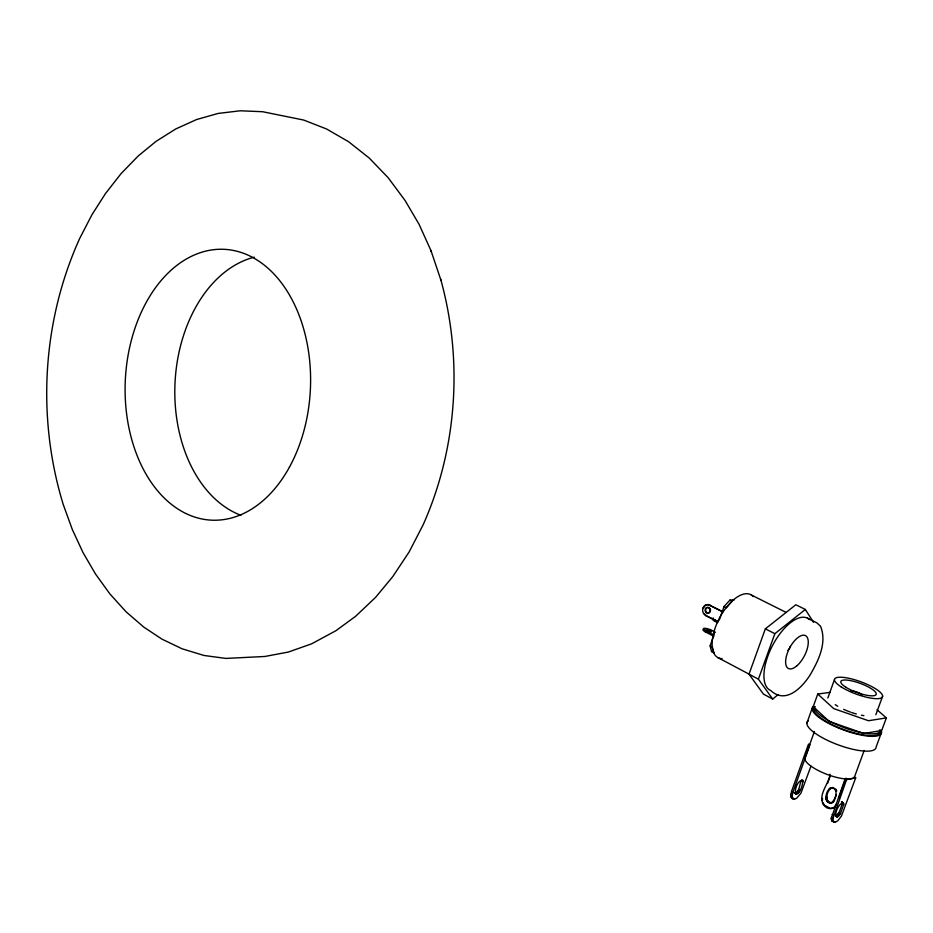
<?xml version="1.0" encoding="UTF-8"?>
<svg xmlns="http://www.w3.org/2000/svg" width="933" height="933" viewBox="0 0 933 933"><rect width="100%" height="100%" fill="white"/><g stroke="black" fill="none" stroke-linecap="round" stroke-linejoin="round"><path stroke-width="1.4" d="M793.318 799.045L790.787 796.315L791.511 791.476L808.526 744.067L809.937 744.837L792.91 792.269L792.117 796.082L793.318 799.045L796.502 798.403L800.957 793.167L810.929 766.191M795.196 793.272C800.887 791.767 799.103 778.857 802.893 780.431C802.543 785.05 801.12 791.581 796.595 794.065L794.473 793.19L796.595 794.065M831.256 818.334L845.123 778.81L846.569 779.615L855.701 777.83L841.438 816.072L837.904 820.667L835.222 822.241L831.874 820.877L831.256 818.334L832.691 819.151L833.822 822.113M832.691 819.151L846.569 779.615M830.452 802.963L832.633 802.438C821.845 806.135 825.588 785.481 833.845 787.755L830.93 787.849M832.003 802.672C823.407 803.196 827 788.7 832.481 787.569M837.123 817.051L835.688 816.235L839.21 812.386L842.184 803.978L841.683 801.867L843.374 802.893L843.619 804.794L840.295 813.903L837.123 817.051C833.192 815.185 838.72 803.278 843.117 802.672M832.737 808.188L831.839 808.375L835.105 807.01C831.385 809.879 825.728 808.479 823.361 804.526C817.716 794.531 828.959 783.953 830.067 774.192M713.768 636.271L705.325 631.851L705.686 630.825A5.726 1.411 19.6 0 1 704.31 628.294A5.726 1.411 19.6 0 1 711.832 630.393L715.448 632.282M711.471 631.431L711.832 630.393M717.442 622.638L715.016 621.378L715.389 620.352A5.703 1.376 19.6 0 1 713.57 619.174M710.118 645.869L712.369 647.07L713.862 652.925L711.599 651.735L710.118 645.869L714.433 633.67M719.238 620.095L724.043 606.532L729.909 600.129L734.178 599.919M806.928 722.97L812.153 708.334M830.335 692.344L817.751 694.035L813.249 706.608L829.11 721.349L863.818 733.49L881.708 730.516L886.35 717.909L877.02 709.71M814.416 731.472L804.841 758.144A26.614 7.826 20.7 0 0 828.854 775.066A26.614 7.826 20.7 0 0 854.896 775.848L864.191 750.459M778.215 694.525L772.699 699.05L763.427 694.094L749.012 674.186L765.352 628.842L795.849 604.759L805.331 609.471L813.494 622.288M827.851 698.012L834.487 679.539M772.699 699.05L758.412 679.166L774.856 633.694L805.331 609.471M834.125 801.015L836.435 794.624M827.536 783.44L829.973 776.711M838.592 798.403L845.998 778.122M875.842 714.713L882.63 696.205M881.522 732.312L876.134 746.983A36.737 10.275 20.4 0 1 836.236 744.126A36.737 10.275 20.4 0 1 808.445 720.684M836.609 803.814L834.207 807.197M831.746 802.625C835.315 799.394 838.814 790.764 832.959 787.93M833.216 802.077L833.705 801.599L832.819 801.785M829.18 808.514L830.078 808.316L825.169 805.552M830.533 808.573L831.42 808.386M833.087 807.908L833.974 807.721M826.556 807.593L827.454 807.407M828.422 802.473L829.32 802.287M829.764 802.94L830.65 802.753M823.361 804.526L824.247 804.339M826.79 800.911L827.688 800.724M827.268 801.529L828.154 801.342M822.626 803.161L823.512 802.975M825.95 797.913L826.836 797.738M825.985 798.695L826.883 798.508M821.786 800.187L822.673 800.001M826.148 799.476L827.035 799.289M826.416 800.211L827.303 800.036M826.032 797.155L826.918 796.969M821.705 798.648L822.603 798.473M835.886 791.207L836.784 791.021M834.778 789.166L835.665 788.98M835.618 790.461L836.504 790.286L836.131 789.598M830.3 788.093L831.198 787.907M832.283 787.767L833.169 787.592M829.729 788.455L830.627 788.28M829.239 788.933L830.125 788.758M886.35 717.909L868.483 720.731L833.705 708.602L817.751 694.035M722.119 611.29L709.325 605.085A5.703 4.84 84.9 0 0 703.004 607.989A5.703 4.84 84.9 0 0 705.651 615.5L718.41 621.74M703.004 607.989L703.634 607.954A5.703 4.84 84.9 0 1 709.943 605.05M832.388 821.297L835.222 822.241M791.93 798.251L794.741 799.196M807.442 618.171L816.958 622.917L820.55 626.288C827.361 643.047 818.148 661.415 809.587 675.795C801.354 688.251 785.469 704.333 770.635 690.455A40.574 18.427 -62.5 0 1 773.294 644.085A40.574 18.427 -62.5 0 1 809.424 619.559M751.38 595.021L785.796 612.246M729.909 600.129L732.195 601.284L726.329 607.698L724.043 606.532M765.352 628.842L774.856 633.694M709.325 605.085L722.713 611.943M705.651 615.5L717.792 621.775M705.686 630.825L712.929 634.603M717.722 657.52L749.199 674.209M749.012 674.186L758.412 679.166M854.255 777.037L855.701 777.83M841.356 801.762L843.374 802.893M842.114 802.415L843.56 803.22M801.61 780.081L803.01 780.863M842.219 802.858L843.665 803.663M801.645 780.606L803.045 781.388M842.242 803.383L843.677 804.188M801.587 781.201L802.986 781.982M842.184 803.978L843.619 804.794M798.706 789.516L800.106 790.298M839.21 812.386L840.645 813.203M798.356 790.204L799.756 790.997M838.86 813.098L840.295 813.903M797.96 790.869L799.348 791.662M838.452 813.774L839.887 814.579M797.517 791.487L798.916 792.28M838.009 814.392L839.443 815.209M797.05 792.035L798.45 792.828M837.531 814.952L838.977 815.769M796.572 792.502L797.96 793.295M837.053 815.43L838.487 816.247M796.094 792.875L797.482 793.656M836.574 815.815L838.009 816.632M791.511 791.476L792.91 792.269M832.096 814.486L833.531 815.302M790.822 794.111L792.222 794.904M831.373 817.156L832.807 817.973M790.717 795.289L792.117 796.082M790.787 796.315L792.187 797.109M831.303 819.372L832.737 820.189M791.021 797.179L792.409 797.972M831.513 820.224L832.947 821.04M791.394 797.82L792.793 798.613M831.874 820.877L833.309 821.693M795.872 793.983C793.983 789.819 798.03 779.347 802.893 780.431M440.924 280.133L430.988 250.65L419.069 224.317L405.05 200.455L388.163 177.725L369.223 158.039L348.58 141.711L326.597 128.999L303.68 120.054L262.581 111.715L240.248 110.782L218.159 113.429L196.595 119.541L175.836 128.917L156.114 141.315L138.224 155.963L121.08 173.608L105.522 193.493L91.912 214.8L79.772 238.288C42.195 321.115 36.597 417.762 63.281 504.625L72.331 529.547L83.037 552.604L95.458 573.935L109.896 593.924L126.002 611.721L143.67 627.023L161.922 639.117L182.028 648.773L204.047 655.479L225.879 658.418L264.785 656.482L288.355 652.05L311.622 643.828L335.95 630.696L355.66 616.258L375.637 597.307L392.793 576.582L409.167 551.881L423.115 524.871C457.147 448.598 463.06 360.546 440.924 280.133L440.586 279.095M430.988 250.65L431.408 251.922M240.971 515.319A132.323 92.542 -87.3 0 1 175.054 382.227A132.323 92.542 -87.3 0 1 254.208 257.193M863.888 715.634A23.465 6.251 20.2 0 1 861.439 715.214M856.342 713.99A23.465 6.251 20.2 0 1 851.666 712.532M850.511 712.124A23.465 6.251 20.2 0 1 843.689 709.348M837.717 706.246A23.465 6.251 20.2 0 1 835.233 704.66M880.577 730.119A35.151 9.563 20.3 0 1 863.27 732.988M861.975 732.755A35.151 9.563 20.3 0 1 814.369 707.004M879.527 729.968A35.139 9.587 20.3 0 1 844.353 729.781A35.139 9.587 20.3 0 1 815.267 706.678M850.709 690.84A7.056 1.831 20.1 0 1 862.197 694.828M881.02 730.282A36.807 10.041 20.3 0 1 844.645 730.387A36.807 10.041 20.3 0 1 813.658 706.106M753.106 596.479A35.512 16.946 -62.5 0 0 730.341 602.8L724.743 609.517A35.512 16.946 -62.5 0 0 712.555 649.111L714.456 654.29A35.512 16.946 -62.5 0 0 722.095 658.616M713.127 618.672A5.703 1.376 19.6 0 1 713.348 617.996M715.016 621.378A5.703 1.376 19.6 0 1 712.987 619.022M790.204 646.417A3.802 1.738 -62.5 0 1 787.872 650.383M706.281 615.465A5.703 4.84 84.9 0 1 704.287 613.611M710.514 610.707A2.846 2.426 84.9 0 1 707.389 612.958A2.846 2.426 84.9 0 1 705.954 608.887A2.846 2.426 84.9 0 1 709.581 608.048M710.025 608.584A2.846 2.426 84.9 0 1 710.514 609.96M705.325 631.851A5.726 1.411 19.6 0 1 703.949 629.32M705.954 631.151A2.857 0.711 19.6 0 1 705.745 630.895M705.849 630.545A2.857 0.711 19.6 0 1 708.264 630.848A2.857 0.711 19.6 0 1 710.841 632.131M289.498 467.048A135.565 92.647 -87.4 0 0 233.052 250.382A135.565 92.647 -87.4 0 0 131.005 436.784A135.565 92.647 -87.4 0 0 289.498 467.048M845.741 687.155A18.812 4.852 20.1 0 0 875.586 695.108A18.812 4.852 20.1 0 0 854.255 681.475A18.812 4.852 20.1 0 0 845.741 687.155M841.251 686.945A25.529 6.578 20.1 0 0 881.708 697.709A25.529 6.578 20.1 0 0 852.692 679.201A25.529 6.578 20.1 0 0 841.251 686.945M796.549 666.092A18.532 8.374 -62.5 0 0 806.94 636.901A18.532 8.374 -62.5 0 0 787.335 653.182A18.532 8.374 -62.5 0 0 796.549 666.092M705.558 608.503A2.857 2.426 84.9 0 0 707.179 613.109A2.857 2.426 84.9 0 0 709.733 609.272A2.857 2.426 84.9 0 0 705.558 608.503M706.701 630.416A2.857 0.711 19.6 0 0 711.319 631.699A2.857 0.711 19.6 0 0 708.275 629.717A2.857 0.711 19.6 0 0 706.701 630.416"/></g></svg>
